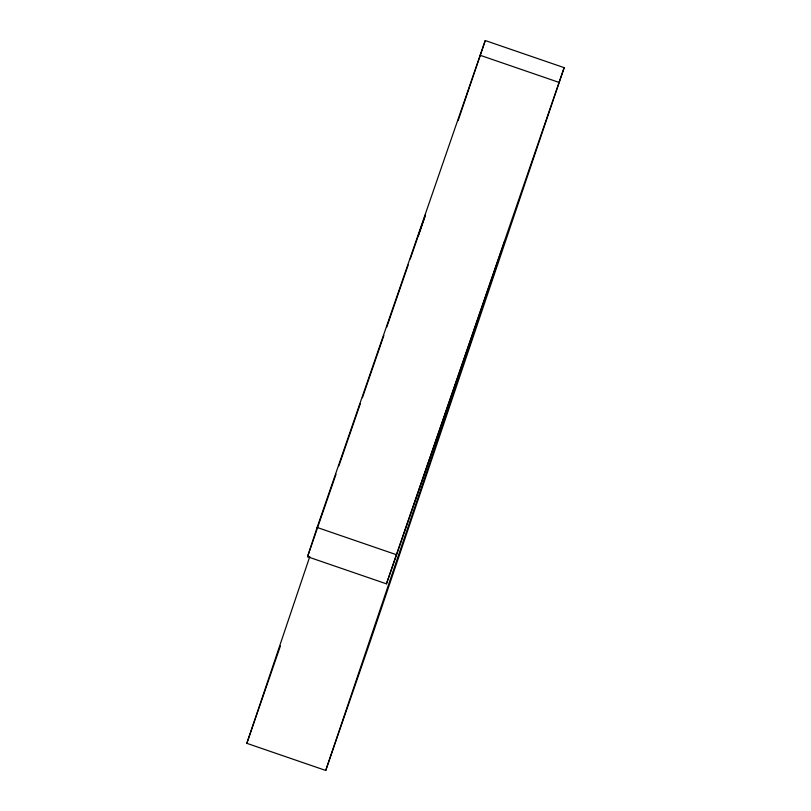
<?xml version="1.0" encoding="UTF-8"?>
<svg xmlns="http://www.w3.org/2000/svg" width="811" height="811" viewBox="0 0 811 811"><rect width="100%" height="100%" fill="white"/><g stroke="black" fill="none" stroke-linecap="round" stroke-linejoin="round"><path stroke-width="1.22" d="M325.738 770.45L504.837 240.705L386.452 583.839L307.541 556.721L317.111 527.454L485.262 40.55L564.172 67.668L368.731 645.84L325.738 770.45L246.828 743.332L309.782 556.569M386.452 583.839L564.172 67.668M418.273 236.143L425.522 214.773L410.254 259.013M458.144 120.616L485.262 40.55M307.541 556.721L336.007 474.222M338.897 465.859L360.337 403.685M362.405 397.704L383.856 335.531M386.746 327.168L408.186 264.994M246.828 743.332L280.403 646.012M480.021 55.249L558.931 82.367M317.111 527.454L396.021 554.572"/></g></svg>
